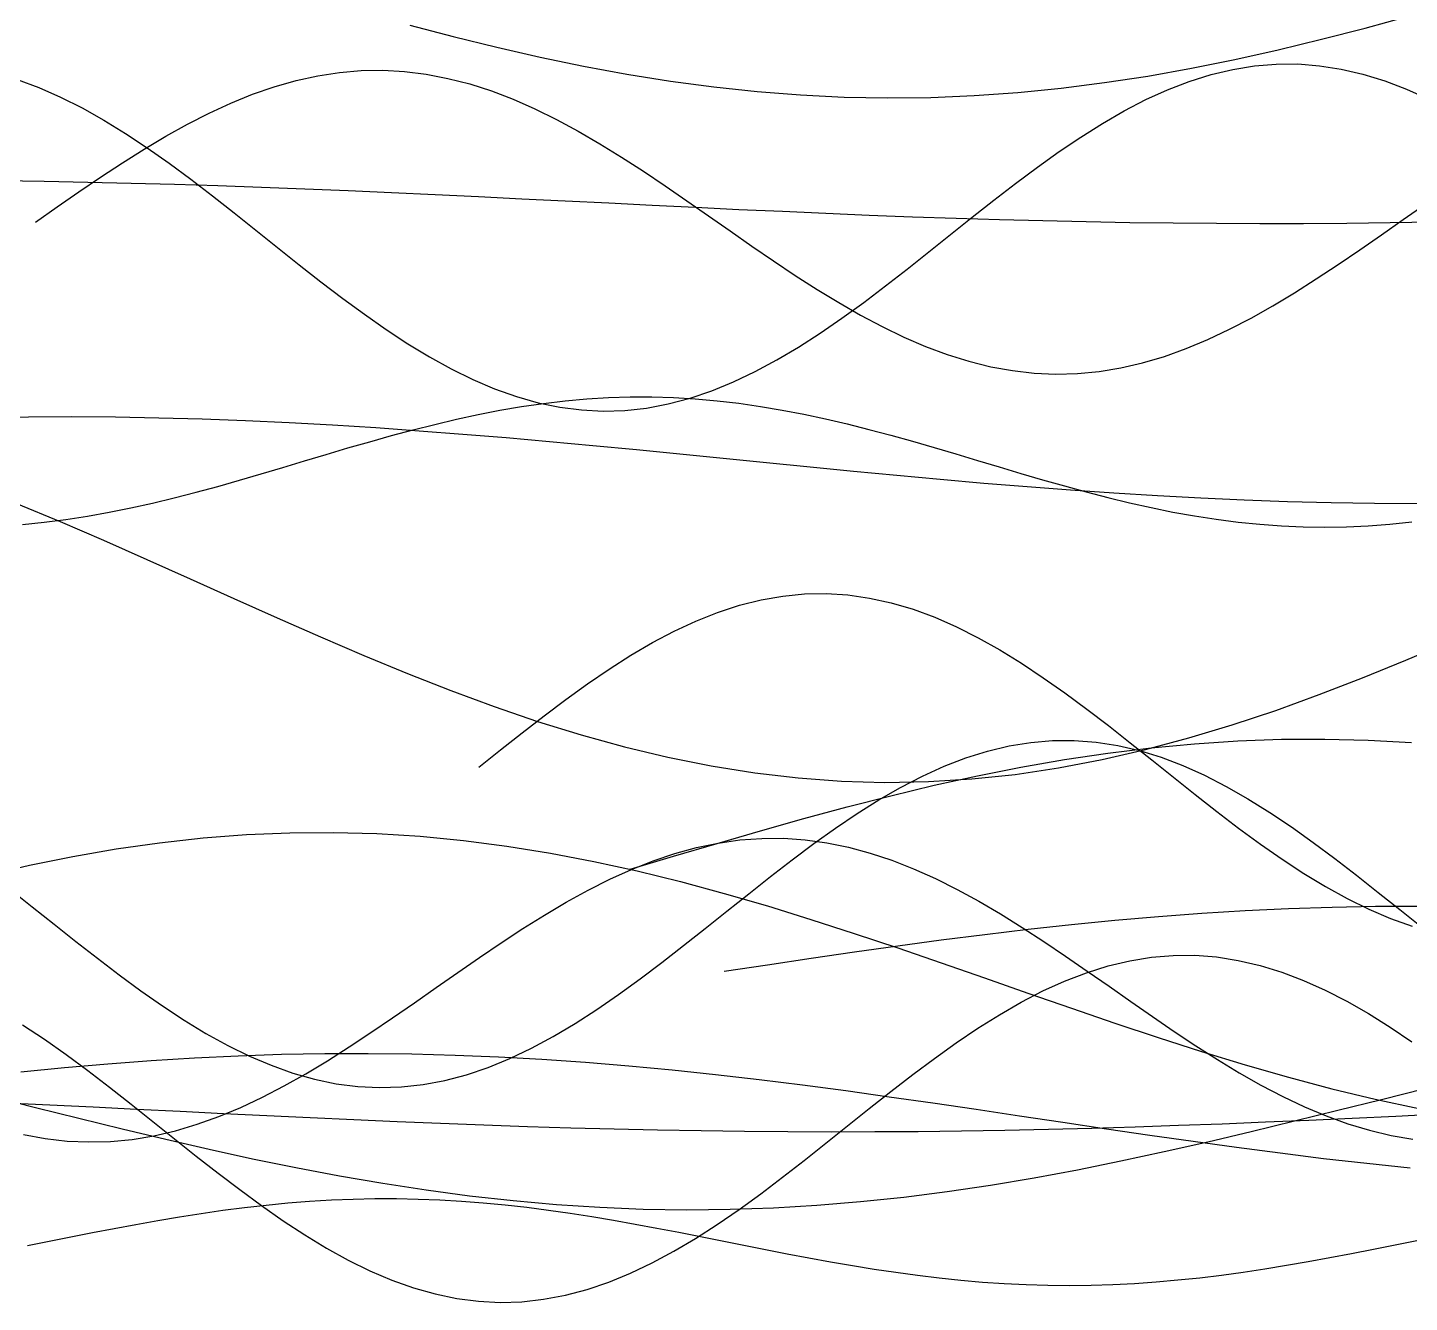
# Model space of a CAD drawing. Header units: metres. Extents: x -249 to 352, y -252 to 258.
# Drawn here: x -182.5 to -118.9, y -9.3 to 49.4 of the extents above; entities that cross this region are included whole.
import ezdxf

# ---------------------------------------------------------------- set-up
doc = ezdxf.new("R2010")
doc.units = ezdxf.units.M

msp = doc.modelspace()

# ---------------------------------------------------------------- linework, layer by layer
for p, q in [((-120.895, 49.402, -433.013), (-118.895, 49.947, -433.013)), ((-164.895, 49.535, -433.013), (-162.895, 49.011, -433.013)), ((-162.895, 49.011, -433.013), (-160.895, 48.519, -433.013)), ((-122.895, 48.886, -433.013), (-120.895, 49.402, -433.013)), ((-160.895, 48.519, -433.013), (-158.895, 48.063, -433.013)), ((-126.895, 47.957, -433.013), (-124.895, 48.402, -433.013)), ((-124.895, 48.402, -433.013), (-122.895, 48.886, -433.013)), ((-158.895, 48.063, -433.013), (-156.895, 47.649, -433.013)), ((-128.895, 47.553, -433.013), (-126.895, 47.957, -433.013)), ((-125.989, 47.663, -433.013), (-124.989, 47.746, -433.013)), ((-124.989, 47.746, -433.013), (-123.989, 47.749, -433.013)), ((-123.989, 47.749, -433.013), (-122.989, 47.672, -433.013)), ((-170.139, 46.988, -433.013), (-169.139, 47.209, -433.013)), ((-169.139, 47.209, -433.013), (-168.139, 47.362, -433.013)), ((-168.139, 47.362, -433.013), (-167.139, 47.446, -433.013)), ((-167.139, 47.446, -433.013), (-166.139, 47.461, -433.013)), ((-166.139, 47.461, -433.013), (-165.139, 47.406, -433.013)), ((-165.139, 47.406, -433.013), (-164.139, 47.281, -433.013)), ((-164.139, 47.281, -433.013), (-163.139, 47.088, -433.013)), ((-156.895, 47.649, -433.013), (-154.895, 47.28, -433.013)), ((-154.895, 47.28, -433.013), (-152.895, 46.96, -433.013)), ((-132.895, 46.889, -433.013), (-130.895, 47.196, -433.013)), ((-130.895, 47.196, -433.013), (-128.895, 47.553, -433.013)), ((-128.989, 46.947, -433.013), (-127.989, 47.261, -433.013)), ((-127.989, 47.261, -433.013), (-126.989, 47.501, -433.013)), ((-126.989, 47.501, -433.013), (-125.989, 47.663, -433.013)), ((-122.989, 47.672, -433.013), (-121.989, 47.516, -433.013)), ((-121.989, 47.516, -433.013), (-120.989, 47.283, -433.013)), ((-120.989, 47.283, -433.013), (-119.989, 46.975, -433.013)), ((-182.989, 47.032, -433.013), (-181.989, 46.663, -433.013)), ((-181.989, 46.663, -433.013), (-180.989, 46.225, -433.013)), ((-172.139, 46.354, -433.013), (-171.139, 46.702, -433.013)), ((-171.139, 46.702, -433.013), (-170.139, 46.988, -433.013)), ((-163.139, 47.088, -433.013), (-162.139, 46.829, -433.013)), ((-162.139, 46.829, -433.013), (-161.139, 46.506, -433.013)), ((-161.139, 46.506, -433.013), (-160.139, 46.123, -433.013)), ((-152.895, 46.96, -433.013), (-150.895, 46.693, -433.013)), ((-150.895, 46.693, -433.013), (-148.895, 46.48, -433.013)), ((-148.895, 46.48, -433.013), (-146.895, 46.325, -433.013)), ((-136.895, 46.436, -433.013), (-134.895, 46.635, -433.013)), ((-134.895, 46.635, -433.013), (-132.895, 46.889, -433.013)), ((-130.989, 46.106, -433.013), (-129.989, 46.561, -433.013)), ((-129.989, 46.561, -433.013), (-128.989, 46.947, -433.013)), ((-119.989, 46.975, -433.013), (-118.989, 46.594, -433.013)), ((-118.989, 46.594, -433.013), (-117.989, 46.145, -433.013)), ((-180.989, 46.225, -433.013), (-179.989, 45.723, -433.013)), ((-174.139, 45.486, -433.013), (-173.139, 45.947, -433.013)), ((-173.139, 45.947, -433.013), (-172.139, 46.354, -433.013)), ((-160.139, 46.123, -433.013), (-159.139, 45.684, -433.013)), ((-146.895, 46.325, -433.013), (-144.895, 46.228, -433.013)), ((-144.895, 46.228, -433.013), (-142.895, 46.19, -433.013)), ((-142.895, 46.19, -433.013), (-140.895, 46.213, -433.013)), ((-140.895, 46.213, -433.013), (-138.895, 46.295, -433.013)), ((-138.895, 46.295, -433.013), (-136.895, 46.436, -433.013)), ((-131.989, 45.589, -433.013), (-130.989, 46.106, -433.013)), ((-179.989, 45.723, -433.013), (-178.989, 45.161, -433.013)), ((-175.139, 44.974, -433.013), (-174.139, 45.486, -433.013)), ((-159.139, 45.684, -433.013), (-158.139, 45.192, -433.013)), ((-158.139, 45.192, -433.013), (-157.139, 44.653, -433.013)), ((-132.989, 45.013, -433.013), (-131.989, 45.589, -433.013)), ((-178.989, 45.161, -433.013), (-177.989, 44.545, -433.013)), ((-176.139, 44.417, -433.013), (-175.139, 44.974, -433.013)), ((-157.139, 44.653, -433.013), (-156.139, 44.073, -433.013)), ((-133.989, 44.385, -433.013), (-132.989, 45.013, -433.013)), ((-177.989, 44.545, -433.013), (-176.989, 43.881, -433.013)), ((-177.139, 43.82, -433.013), (-176.139, 44.417, -433.013)), ((-156.139, 44.073, -433.013), (-155.139, 43.456, -433.013)), ((-134.989, 43.71, -433.013), (-133.989, 44.385, -433.013)), ((-178.139, 43.19, -433.013), (-177.139, 43.82, -433.013)), ((-176.989, 43.881, -433.013), (-175.989, 43.176, -433.013)), ((-155.139, 43.456, -433.013), (-154.139, 42.809, -433.013)), ((-135.989, 42.996, -433.013), (-134.989, 43.71, -433.013)), ((-179.139, 42.533, -433.013), (-178.139, 43.19, -433.013)), ((-175.989, 43.176, -433.013), (-174.989, 42.437, -433.013)), ((-154.139, 42.809, -433.013), (-153.139, 42.139, -433.013)), ((-136.989, 42.249, -433.013), (-135.989, 42.996, -433.013)), ((-183.735, 42.377, -433.013), (-181.735, 42.349, -433.013)), ((-181.735, 42.349, -433.013), (-179.735, 42.312, -433.013)), ((-180.139, 41.855, -433.013), (-179.139, 42.533, -433.013)), ((-179.735, 42.312, -433.013), (-177.735, 42.266, -433.013)), ((-177.735, 42.266, -433.013), (-175.735, 42.212, -433.013)), ((-175.735, 42.212, -433.013), (-173.735, 42.149, -433.013)), ((-174.989, 42.437, -433.013), (-173.989, 41.671, -433.013)), ((-173.735, 42.149, -433.013), (-171.735, 42.079, -433.013)), ((-171.735, 42.079, -433.013), (-169.735, 42.002, -433.013)), ((-153.139, 42.139, -433.013), (-152.139, 41.452, -433.013)), ((-137.989, 41.478, -433.013), (-136.989, 42.249, -433.013)), ((-181.139, 41.163, -433.013), (-180.139, 41.855, -433.013)), ((-173.989, 41.671, -433.013), (-172.989, 40.886, -433.013)), ((-169.735, 42.002, -433.013), (-167.735, 41.919, -433.013)), ((-167.735, 41.919, -433.013), (-165.735, 41.831, -433.013)), ((-165.735, 41.831, -433.013), (-163.735, 41.738, -433.013)), ((-163.735, 41.738, -433.013), (-161.735, 41.642, -433.013)), ((-161.735, 41.642, -433.013), (-159.735, 41.544, -433.013)), ((-159.735, 41.544, -433.013), (-157.735, 41.445, -433.013)), ((-157.735, 41.445, -433.013), (-155.735, 41.345, -433.013)), ((-152.139, 41.452, -433.013), (-151.139, 40.755, -433.013)), ((-138.989, 40.69, -433.013), (-137.989, 41.478, -433.013)), ((-182.139, 40.464, -433.013), (-181.139, 41.163, -433.013)), ((-172.989, 40.886, -433.013), (-171.989, 40.09, -433.013)), ((-155.735, 41.345, -433.013), (-153.735, 41.245, -433.013)), ((-153.735, 41.245, -433.013), (-151.735, 41.148, -433.013)), ((-151.735, 41.148, -433.013), (-149.735, 41.052, -433.013)), ((-151.139, 40.755, -433.013), (-150.139, 40.055, -433.013)), ((-149.735, 41.052, -433.013), (-147.735, 40.961, -433.013)), ((-147.735, 40.961, -433.013), (-145.735, 40.873, -433.013)), ((-145.735, 40.873, -433.013), (-143.735, 40.791, -433.013)), ((-143.735, 40.791, -433.013), (-141.735, 40.715, -433.013)), ((-119.139, 40.582, -433.013), (-118.139, 41.28, -433.013)), ((-141.735, 40.715, -433.013), (-139.735, 40.646, -433.013)), ((-139.989, 39.892, -433.013), (-138.989, 40.69, -433.013)), ((-139.735, 40.646, -433.013), (-137.735, 40.585, -433.013)), ((-137.735, 40.585, -433.013), (-135.735, 40.532, -433.013)), ((-135.735, 40.532, -433.013), (-133.735, 40.487, -433.013)), ((-133.735, 40.487, -433.013), (-131.735, 40.452, -433.013)), ((-131.735, 40.452, -433.013), (-129.735, 40.426, -433.013)), ((-129.735, 40.426, -433.013), (-127.735, 40.409, -433.013)), ((-127.735, 40.409, -433.013), (-125.735, 40.403, -433.013)), ((-125.735, 40.403, -433.013), (-123.735, 40.407, -433.013)), ((-123.735, 40.407, -433.013), (-121.735, 40.421, -433.013)), ((-121.735, 40.421, -433.013), (-119.735, 40.444, -433.013)), ((-120.139, 39.882, -433.013), (-119.139, 40.582, -433.013)), ((-119.735, 40.444, -433.013), (-117.735, 40.477, -433.013)), ((-171.989, 40.09, -433.013), (-170.989, 39.29, -433.013)), ((-150.139, 40.055, -433.013), (-149.139, 39.36, -433.013)), ((-140.989, 39.092, -433.013), (-139.989, 39.892, -433.013)), ((-121.139, 39.189, -433.013), (-120.139, 39.882, -433.013)), ((-170.989, 39.29, -433.013), (-169.989, 38.495, -433.013)), ((-149.139, 39.36, -433.013), (-148.139, 38.675, -433.013)), ((-141.989, 38.3, -433.013), (-140.989, 39.092, -433.013)), ((-122.139, 38.508, -433.013), (-121.139, 39.189, -433.013)), ((-169.989, 38.495, -433.013), (-168.989, 37.713, -433.013)), ((-148.139, 38.675, -433.013), (-147.139, 38.009, -433.013)), ((-142.989, 37.522, -433.013), (-141.989, 38.3, -433.013)), ((-123.139, 37.847, -433.013), (-122.139, 38.508, -433.013)), ((-168.989, 37.713, -433.013), (-167.989, 36.951, -433.013)), ((-147.139, 38.009, -433.013), (-146.139, 37.366, -433.013)), ((-124.139, 37.212, -433.013), (-123.139, 37.847, -433.013)), ((-167.989, 36.951, -433.013), (-166.989, 36.217, -433.013)), ((-146.139, 37.366, -433.013), (-145.139, 36.755, -433.013)), ((-143.989, 36.766, -433.013), (-142.989, 37.522, -433.013)), ((-125.139, 36.609, -433.013), (-124.139, 37.212, -433.013)), ((-145.139, 36.755, -433.013), (-144.139, 36.181, -433.013)), ((-144.989, 36.04, -433.013), (-143.989, 36.766, -433.013)), ((-126.139, 36.045, -433.013), (-125.139, 36.609, -433.013)), ((-166.989, 36.217, -433.013), (-165.989, 35.518, -433.013)), ((-145.989, 35.352, -433.013), (-144.989, 36.04, -433.013)), ((-144.139, 36.181, -433.013), (-143.139, 35.65, -433.013)), ((-143.139, 35.65, -433.013), (-142.139, 35.166, -433.013)), ((-127.139, 35.525, -433.013), (-126.139, 36.045, -433.013)), ((-165.989, 35.518, -433.013), (-164.989, 34.862, -433.013)), ((-146.989, 34.707, -433.013), (-145.989, 35.352, -433.013)), ((-142.139, 35.166, -433.013), (-141.139, 34.736, -433.013)), ((-129.139, 34.638, -433.013), (-128.139, 35.055, -433.013)), ((-128.139, 35.055, -433.013), (-127.139, 35.525, -433.013)), ((-164.989, 34.862, -433.013), (-163.989, 34.255, -433.013)), ((-147.989, 34.113, -433.013), (-146.989, 34.707, -433.013)), ((-141.139, 34.736, -433.013), (-140.139, 34.363, -433.013)), ((-130.139, 34.28, -433.013), (-129.139, 34.638, -433.013)), ((-163.989, 34.255, -433.013), (-162.989, 33.703, -433.013)), ((-148.989, 33.575, -433.013), (-147.989, 34.113, -433.013)), ((-140.139, 34.363, -433.013), (-139.139, 34.051, -433.013)), ((-139.139, 34.051, -433.013), (-138.139, 33.803, -433.013)), ((-138.139, 33.803, -433.013), (-137.139, 33.621, -433.013)), ((-133.139, 33.587, -433.013), (-132.139, 33.752, -433.013)), ((-132.139, 33.752, -433.013), (-131.139, 33.983, -433.013)), ((-131.139, 33.983, -433.013), (-130.139, 34.28, -433.013)), ((-162.989, 33.703, -433.013), (-161.989, 33.211, -433.013)), ((-161.989, 33.211, -433.013), (-160.989, 32.785, -433.013)), ((-150.989, 32.69, -433.013), (-149.989, 33.099, -433.013)), ((-149.989, 33.099, -433.013), (-148.989, 33.575, -433.013)), ((-137.139, 33.621, -433.013), (-136.139, 33.508, -433.013)), ((-136.139, 33.508, -433.013), (-135.139, 33.465, -433.013)), ((-135.139, 33.465, -433.013), (-134.139, 33.491, -433.013)), ((-134.139, 33.491, -433.013), (-133.139, 33.587, -433.013)), ((-160.989, 32.785, -433.013), (-159.989, 32.428, -433.013)), ((-151.989, 32.351, -433.013), (-150.989, 32.69, -433.013)), ((-160.746, 31.793, -433.013), (-159.746, 31.963, -433.013)), ((-159.989, 32.428, -433.013), (-158.989, 32.144, -433.013)), ((-159.746, 31.963, -433.013), (-158.746, 32.108, -433.013)), ((-158.989, 32.144, -433.013), (-157.989, 31.937, -433.013)), ((-158.746, 32.108, -433.013), (-157.746, 32.226, -433.013)), ((-157.989, 31.937, -433.013), (-156.989, 31.808, -433.013)), ((-157.746, 32.226, -433.013), (-156.746, 32.315, -433.013)), ((-156.746, 32.315, -433.013), (-155.746, 32.376, -433.013)), ((-155.746, 32.376, -433.013), (-154.746, 32.407, -433.013)), ((-154.989, 31.788, -433.013), (-153.989, 31.898, -433.013)), ((-154.746, 32.407, -433.013), (-153.746, 32.408, -433.013)), ((-153.989, 31.898, -433.013), (-152.989, 32.086, -433.013)), ((-153.746, 32.408, -433.013), (-152.746, 32.38, -433.013)), ((-152.989, 32.086, -433.013), (-151.989, 32.351, -433.013)), ((-152.746, 32.38, -433.013), (-151.746, 32.321, -433.013)), ((-151.746, 32.321, -433.013), (-150.746, 32.234, -433.013)), ((-150.746, 32.234, -433.013), (-149.746, 32.118, -433.013)), ((-149.746, 32.118, -433.013), (-148.746, 31.975, -433.013)), ((-148.746, 31.975, -433.013), (-147.746, 31.807, -433.013)), ((-184.46, 31.473, -433.013), (-182.46, 31.497, -433.013)), ((-182.46, 31.497, -433.013), (-180.46, 31.502, -433.013)), ((-180.46, 31.502, -433.013), (-178.46, 31.486, -433.013)), ((-178.46, 31.486, -433.013), (-176.46, 31.45, -433.013)), ((-176.46, 31.45, -433.013), (-174.46, 31.395, -433.013)), ((-174.46, 31.395, -433.013), (-172.46, 31.321, -433.013)), ((-172.46, 31.321, -433.013), (-170.46, 31.229, -433.013)), ((-170.46, 31.229, -433.013), (-168.46, 31.119, -433.013)), ((-163.746, 31.147, -433.013), (-162.746, 31.382, -433.013)), ((-162.746, 31.382, -433.013), (-161.746, 31.598, -433.013)), ((-161.746, 31.598, -433.013), (-160.746, 31.793, -433.013)), ((-156.989, 31.808, -433.013), (-155.989, 31.758, -433.013)), ((-155.989, 31.758, -433.013), (-154.989, 31.788, -433.013)), ((-147.746, 31.807, -433.013), (-146.746, 31.615, -433.013)), ((-146.746, 31.615, -433.013), (-145.746, 31.4, -433.013)), ((-145.746, 31.4, -433.013), (-144.746, 31.166, -433.013)), ((-168.46, 31.119, -433.013), (-166.46, 30.994, -433.013)), ((-166.746, 30.346, -433.013), (-165.746, 30.626, -433.013)), ((-166.46, 30.994, -433.013), (-164.46, 30.853, -433.013)), ((-165.746, 30.626, -433.013), (-164.746, 30.894, -433.013)), ((-164.746, 30.894, -433.013), (-163.746, 31.147, -433.013)), ((-164.46, 30.853, -433.013), (-162.46, 30.699, -433.013)), ((-162.46, 30.699, -433.013), (-160.46, 30.533, -433.013)), ((-144.746, 31.166, -433.013), (-143.746, 30.915, -433.013)), ((-143.746, 30.915, -433.013), (-142.746, 30.648, -433.013)), ((-142.746, 30.648, -433.013), (-141.746, 30.369, -433.013)), ((-168.746, 29.761, -433.013), (-167.746, 30.057, -433.013)), ((-167.746, 30.057, -433.013), (-166.746, 30.346, -433.013)), ((-160.46, 30.533, -433.013), (-158.46, 30.357, -433.013)), ((-158.46, 30.357, -433.013), (-156.46, 30.172, -433.013)), ((-156.46, 30.172, -433.013), (-154.46, 29.981, -433.013)), ((-154.46, 29.981, -433.013), (-152.46, 29.785, -433.013)), ((-141.746, 30.369, -433.013), (-140.746, 30.08, -433.013)), ((-140.746, 30.08, -433.013), (-139.746, 29.785, -433.013)), ((-170.746, 29.162, -433.013), (-169.746, 29.462, -433.013)), ((-169.746, 29.462, -433.013), (-168.746, 29.761, -433.013)), ((-152.46, 29.785, -433.013), (-150.46, 29.586, -433.013)), ((-150.46, 29.586, -433.013), (-148.46, 29.386, -433.013)), ((-148.46, 29.386, -433.013), (-146.46, 29.187, -433.013)), ((-139.746, 29.785, -433.013), (-138.746, 29.486, -433.013)), ((-138.746, 29.486, -433.013), (-137.746, 29.186, -433.013)), ((-172.746, 28.573, -433.013), (-171.746, 28.865, -433.013)), ((-171.746, 28.865, -433.013), (-170.746, 29.162, -433.013)), ((-146.46, 29.187, -433.013), (-144.46, 28.991, -433.013)), ((-144.46, 28.991, -433.013), (-142.46, 28.801, -433.013)), ((-142.46, 28.801, -433.013), (-140.46, 28.617, -433.013)), ((-137.746, 29.186, -433.013), (-136.746, 28.889, -433.013)), ((-136.746, 28.889, -433.013), (-135.746, 28.596, -433.013)), ((-175.746, 27.759, -433.013), (-174.746, 28.018, -433.013)), ((-174.746, 28.018, -433.013), (-173.746, 28.29, -433.013)), ((-173.746, 28.29, -433.013), (-172.746, 28.573, -433.013)), ((-140.46, 28.617, -433.013), (-138.46, 28.443, -433.013)), ((-138.46, 28.443, -433.013), (-136.46, 28.279, -433.013)), ((-136.46, 28.279, -433.013), (-134.46, 28.127, -433.013)), ((-135.746, 28.596, -433.013), (-134.746, 28.312, -433.013)), ((-134.746, 28.312, -433.013), (-133.746, 28.039, -433.013)), ((-134.46, 28.127, -433.013), (-132.46, 27.989, -433.013)), ((-133.746, 28.039, -433.013), (-132.746, 27.779, -433.013)), ((-183.008, 27.498, -433.013), (-181.008, 26.666, -433.013)), ((-177.746, 27.295, -433.013), (-176.746, 27.518, -433.013)), ((-176.746, 27.518, -433.013), (-175.746, 27.759, -433.013)), ((-132.746, 27.779, -433.013), (-131.746, 27.536, -433.013)), ((-132.46, 27.989, -433.013), (-130.46, 27.866, -433.013)), ((-131.746, 27.536, -433.013), (-130.746, 27.312, -433.013)), ((-130.46, 27.866, -433.013), (-128.46, 27.759, -433.013)), ((-128.46, 27.759, -433.013), (-126.46, 27.67, -433.013)), ((-126.46, 27.67, -433.013), (-124.46, 27.599, -433.013)), ((-124.46, 27.599, -433.013), (-122.46, 27.547, -433.013)), ((-122.46, 27.547, -433.013), (-120.46, 27.515, -433.013)), ((-120.46, 27.515, -433.013), (-118.46, 27.503, -433.013)), ((-181.746, 26.634, -433.013), (-180.746, 26.761, -433.013)), ((-180.746, 26.761, -433.013), (-179.746, 26.915, -433.013)), ((-179.746, 26.915, -433.013), (-178.746, 27.093, -433.013)), ((-178.746, 27.093, -433.013), (-177.746, 27.295, -433.013)), ((-130.746, 27.312, -433.013), (-129.746, 27.108, -433.013)), ((-129.746, 27.108, -433.013), (-128.746, 26.928, -433.013)), ((-128.746, 26.928, -433.013), (-127.746, 26.772, -433.013)), ((-127.746, 26.772, -433.013), (-126.746, 26.643, -433.013)), ((-182.746, 26.535, -433.013), (-181.746, 26.634, -433.013)), ((-181.008, 26.666, -433.013), (-179.008, 25.805, -433.013)), ((-126.746, 26.643, -433.013), (-125.746, 26.542, -433.013)), ((-125.746, 26.542, -433.013), (-124.746, 26.469, -433.013)), ((-124.746, 26.469, -433.013), (-123.746, 26.425, -433.013)), ((-123.746, 26.425, -433.013), (-122.746, 26.412, -433.013)), ((-122.746, 26.412, -433.013), (-121.746, 26.428, -433.013)), ((-121.746, 26.428, -433.013), (-120.746, 26.474, -433.013)), ((-120.746, 26.474, -433.013), (-119.746, 26.549, -433.013)), ((-119.746, 26.549, -433.013), (-118.746, 26.654, -433.013)), ((-179.008, 25.805, -433.013), (-177.008, 24.922, -433.013)), ((-177.008, 24.922, -433.013), (-175.008, 24.026, -433.013)), ((-175.008, 24.026, -433.013), (-173.008, 23.126, -433.013)), ((-173.008, 23.126, -433.013), (-171.008, 22.232, -433.013)), ((-149.716, 22.808, -433.013), (-148.716, 23.06, -433.013)), ((-148.716, 23.06, -433.013), (-147.716, 23.235, -433.013)), ((-147.716, 23.235, -433.013), (-146.716, 23.331, -433.013)), ((-146.716, 23.331, -433.013), (-145.716, 23.348, -433.013)), ((-145.716, 23.348, -433.013), (-144.716, 23.285, -433.013)), ((-144.716, 23.285, -433.013), (-143.716, 23.142, -433.013)), ((-143.716, 23.142, -433.013), (-142.716, 22.922, -433.013)), ((-142.716, 22.922, -433.013), (-141.716, 22.626, -433.013)), ((-151.716, 22.083, -433.013), (-150.716, 22.481, -433.013)), ((-150.716, 22.481, -433.013), (-149.716, 22.808, -433.013)), ((-141.716, 22.626, -433.013), (-140.716, 22.257, -433.013)), ((-171.008, 22.232, -433.013), (-169.008, 21.352, -433.013)), ((-152.716, 21.618, -433.013), (-151.716, 22.083, -433.013)), ((-140.716, 22.257, -433.013), (-139.716, 21.819, -433.013)), ((-139.716, 21.819, -433.013), (-138.716, 21.317, -433.013)), ((-169.008, 21.352, -433.013), (-167.008, 20.494, -433.013)), ((-154.716, 20.505, -433.013), (-153.716, 21.09, -433.013)), ((-153.716, 21.09, -433.013), (-152.716, 21.618, -433.013)), ((-138.716, 21.317, -433.013), (-137.716, 20.755, -433.013)), ((-119.008, 20.287, -433.013), (-117.008, 21.137, -433.013)), ((-167.008, 20.494, -433.013), (-165.008, 19.669, -433.013)), ((-155.716, 19.868, -433.013), (-154.716, 20.505, -433.013)), ((-137.716, 20.755, -433.013), (-136.716, 20.139, -433.013)), ((-156.716, 19.187, -433.013), (-155.716, 19.868, -433.013)), ((-136.716, 20.139, -433.013), (-135.716, 19.475, -433.013)), ((-121.008, 19.47, -433.013), (-119.008, 20.287, -433.013)), ((-165.008, 19.669, -433.013), (-163.008, 18.883, -433.013)), ((-157.716, 18.467, -433.013), (-156.716, 19.187, -433.013)), ((-135.716, 19.475, -433.013), (-134.716, 18.77, -433.013)), ((-123.008, 18.695, -433.013), (-121.008, 19.47, -433.013)), ((-163.008, 18.883, -433.013), (-161.008, 18.145, -433.013)), ((-158.716, 17.715, -433.013), (-157.716, 18.467, -433.013)), ((-134.716, 18.77, -433.013), (-133.716, 18.031, -433.013)), ((-125.008, 17.97, -433.013), (-123.008, 18.695, -433.013)), ((-161.008, 18.145, -433.013), (-159.008, 17.462, -433.013)), ((-133.716, 18.031, -433.013), (-132.716, 17.265, -433.013)), ((-127.008, 17.302, -433.013), (-125.008, 17.97, -433.013)), ((-159.716, 16.941, -433.013), (-158.716, 17.715, -433.013)), ((-159.008, 17.462, -433.013), (-157.008, 16.84, -433.013)), ((-132.716, 17.265, -433.013), (-131.716, 16.48, -433.013)), ((-129.008, 16.697, -433.013), (-127.008, 17.302, -433.013)), ((-160.716, 16.15, -433.013), (-159.716, 16.941, -433.013)), ((-157.008, 16.84, -433.013), (-155.008, 16.287, -433.013)), ((-136.287, 16.494, -433.013), (-135.287, 16.577, -433.013)), ((-135.287, 16.577, -433.013), (-134.287, 16.58, -433.013)), ((-134.287, 16.58, -433.013), (-133.287, 16.504, -433.013)), ((-131.008, 16.161, -433.013), (-129.008, 16.697, -433.013)), ((-128.746, 16.431, -433.013), (-126.747, 16.563, -433.013)), ((-126.747, 16.563, -433.013), (-124.747, 16.635, -433.013)), ((-124.747, 16.635, -433.013), (-122.747, 16.647, -433.013)), ((-122.747, 16.647, -433.013), (-120.747, 16.6, -433.013)), ((-120.747, 16.6, -433.013), (-118.747, 16.493, -433.013)), ((-161.716, 15.351, -433.013), (-160.716, 16.15, -433.013)), ((-155.008, 16.287, -433.013), (-153.008, 15.807, -433.013)), ((-139.287, 15.778, -433.013), (-138.287, 16.093, -433.013)), ((-138.287, 16.093, -433.013), (-137.287, 16.332, -433.013)), ((-137.287, 16.332, -433.013), (-136.287, 16.494, -433.013)), ((-134.746, 15.699, -433.013), (-132.746, 15.997, -433.013)), ((-133.287, 16.504, -433.013), (-132.287, 16.348, -433.013)), ((-133.008, 15.7, -433.013), (-131.008, 16.161, -433.013)), ((-132.746, 15.997, -433.013), (-130.746, 16.242, -433.013)), ((-132.287, 16.348, -433.013), (-131.287, 16.115, -433.013)), ((-131.716, 16.48, -433.013), (-130.716, 15.684, -433.013)), ((-131.287, 16.115, -433.013), (-130.287, 15.806, -433.013)), ((-130.746, 16.242, -433.013), (-128.746, 16.431, -433.013)), ((-153.008, 15.807, -433.013), (-151.008, 15.406, -433.013)), ((-151.008, 15.406, -433.013), (-149.008, 15.087, -433.013)), ((-141.287, 14.938, -433.013), (-140.287, 15.392, -433.013)), ((-140.287, 15.392, -433.013), (-139.287, 15.778, -433.013)), ((-138.746, 14.954, -433.013), (-136.746, 15.35, -433.013)), ((-137.008, 15.021, -433.013), (-135.008, 15.319, -433.013)), ((-136.746, 15.35, -433.013), (-134.746, 15.699, -433.013)), ((-135.008, 15.319, -433.013), (-133.008, 15.7, -433.013)), ((-130.716, 15.684, -433.013), (-129.716, 14.884, -433.013)), ((-130.287, 15.806, -433.013), (-129.287, 15.426, -433.013)), ((-129.287, 15.426, -433.013), (-128.287, 14.977, -433.013)), ((-149.008, 15.087, -433.013), (-147.008, 14.854, -433.013)), ((-147.008, 14.854, -433.013), (-145.008, 14.708, -433.013)), ((-145.008, 14.708, -433.013), (-143.008, 14.652, -433.013)), ((-143.008, 14.652, -433.013), (-141.008, 14.686, -433.013)), ((-142.287, 14.42, -433.013), (-141.287, 14.938, -433.013)), ((-141.008, 14.686, -433.013), (-139.008, 14.809, -433.013)), ((-140.746, 14.515, -433.013), (-138.746, 14.954, -433.013)), ((-139.008, 14.809, -433.013), (-137.008, 15.021, -433.013)), ((-129.716, 14.884, -433.013), (-128.716, 14.089, -433.013)), ((-128.287, 14.977, -433.013), (-127.287, 14.464, -433.013)), ((-144.746, 13.527, -433.013), (-142.746, 14.038, -433.013)), ((-143.287, 13.845, -433.013), (-142.287, 14.42, -433.013)), ((-142.746, 14.038, -433.013), (-140.746, 14.515, -433.013)), ((-128.716, 14.089, -433.013), (-127.716, 13.307, -433.013)), ((-127.287, 14.464, -433.013), (-126.287, 13.893, -433.013)), ((-146.746, 12.986, -433.013), (-144.746, 13.527, -433.013)), ((-144.287, 13.216, -433.013), (-143.287, 13.845, -433.013)), ((-126.287, 13.893, -433.013), (-125.287, 13.268, -433.013)), ((-148.746, 12.423, -433.013), (-146.746, 12.986, -433.013)), ((-145.287, 12.542, -433.013), (-144.287, 13.216, -433.013)), ((-127.716, 13.307, -433.013), (-126.716, 12.545, -433.013)), ((-125.287, 13.268, -433.013), (-124.287, 12.597, -433.013)), ((-176.421, 11.873, -433.013), (-174.421, 12.094, -433.013)), ((-174.421, 12.094, -433.013), (-172.421, 12.247, -433.013)), ((-172.421, 12.247, -433.013), (-170.421, 12.331, -433.013)), ((-170.421, 12.331, -433.013), (-168.421, 12.346, -433.013)), ((-168.421, 12.346, -433.013), (-166.421, 12.29, -433.013)), ((-166.421, 12.29, -433.013), (-164.421, 12.166, -433.013)), ((-164.421, 12.166, -433.013), (-162.421, 11.973, -433.013)), ((-150.746, 11.842, -433.013), (-148.746, 12.423, -433.013)), ((-146.287, 11.828, -433.013), (-145.287, 12.542, -433.013)), ((-126.716, 12.545, -433.013), (-125.716, 11.811, -433.013)), ((-124.287, 12.597, -433.013), (-123.287, 11.886, -433.013)), ((-180.421, 11.239, -433.013), (-178.421, 11.587, -433.013)), ((-178.421, 11.587, -433.013), (-176.421, 11.873, -433.013)), ((-162.421, 11.973, -433.013), (-160.421, 11.714, -433.013)), ((-160.421, 11.714, -433.013), (-158.421, 11.391, -433.013)), ((-152.746, 11.249, -433.013), (-150.746, 11.842, -433.013)), ((-152.689, 11.372, -433.013), (-151.689, 11.647, -433.013)), ((-151.689, 11.647, -433.013), (-150.689, 11.857, -433.013)), ((-150.689, 11.857, -433.013), (-149.689, 11.998, -433.013)), ((-149.689, 11.998, -433.013), (-148.689, 12.071, -433.013)), ((-148.689, 12.071, -433.013), (-147.689, 12.074, -433.013)), ((-147.689, 12.074, -433.013), (-146.689, 12.007, -433.013)), ((-147.287, 11.081, -433.013), (-146.287, 11.828, -433.013)), ((-146.689, 12.007, -433.013), (-145.689, 11.87, -433.013)), ((-145.689, 11.87, -433.013), (-144.689, 11.666, -433.013)), ((-144.689, 11.666, -433.013), (-143.689, 11.396, -433.013)), ((-125.716, 11.811, -433.013), (-124.716, 11.113, -433.013)), ((-123.287, 11.886, -433.013), (-122.287, 11.142, -433.013)), ((-184.421, 10.37, -433.013), (-182.421, 10.832, -433.013)), ((-182.421, 10.832, -433.013), (-180.421, 11.239, -433.013)), ((-158.421, 11.391, -433.013), (-156.421, 11.008, -433.013)), ((-156.421, 11.008, -433.013), (-154.421, 10.569, -433.013)), ((-154.746, 10.65, -433.013), (-152.746, 11.249, -433.013)), ((-154.689, 10.637, -433.013), (-153.689, 11.034, -433.013)), ((-153.689, 11.034, -433.013), (-152.689, 11.372, -433.013)), ((-148.287, 10.31, -433.013), (-147.287, 11.081, -433.013)), ((-143.689, 11.396, -433.013), (-142.689, 11.063, -433.013)), ((-142.689, 11.063, -433.013), (-141.689, 10.671, -433.013)), ((-124.716, 11.113, -433.013), (-123.716, 10.456, -433.013)), ((-122.287, 11.142, -433.013), (-121.287, 10.372, -433.013)), ((-155.689, 10.184, -433.013), (-154.689, 10.637, -433.013)), ((-154.421, 10.569, -433.013), (-152.421, 10.077, -433.013)), ((-149.287, 9.521, -433.013), (-148.287, 10.31, -433.013)), ((-141.689, 10.671, -433.013), (-140.689, 10.222, -433.013)), ((-140.689, 10.222, -433.013), (-139.689, 9.722, -433.013)), ((-123.716, 10.456, -433.013), (-122.716, 9.849, -433.013)), ((-121.287, 10.372, -433.013), (-120.287, 9.584, -433.013)), ((-183.287, 9.718, -433.013), (-182.287, 8.921, -433.013)), ((-157.689, 9.13, -433.013), (-156.689, 9.68, -433.013)), ((-156.689, 9.68, -433.013), (-155.689, 10.184, -433.013)), ((-152.421, 10.077, -433.013), (-150.421, 9.538, -433.013)), ((-139.689, 9.722, -433.013), (-138.689, 9.176, -433.013)), ((-122.716, 9.849, -433.013), (-121.716, 9.297, -433.013)), ((-120.287, 9.584, -433.013), (-119.287, 8.787, -433.013)), ((-182.287, 8.921, -433.013), (-181.287, 8.122, -433.013)), ((-158.689, 8.54, -433.013), (-157.689, 9.13, -433.013)), ((-150.421, 9.538, -433.013), (-148.421, 8.957, -433.013)), ((-150.287, 8.723, -433.013), (-149.287, 9.521, -433.013)), ((-148.421, 8.957, -433.013), (-146.421, 8.34, -433.013)), ((-138.689, 9.176, -433.013), (-137.689, 8.588, -433.013)), ((-122.416, 8.907, -433.013), (-120.416, 8.943, -433.013)), ((-121.716, 9.297, -433.013), (-120.716, 8.805, -433.013)), ((-120.416, 8.943, -433.013), (-118.416, 8.95, -433.013)), ((-159.689, 7.915, -433.013), (-158.689, 8.54, -433.013)), ((-151.287, 7.924, -433.013), (-150.287, 8.723, -433.013)), ((-146.421, 8.34, -433.013), (-144.421, 7.694, -433.013)), ((-137.689, 8.588, -433.013), (-136.689, 7.966, -433.013)), ((-134.416, 8.103, -433.013), (-132.416, 8.301, -433.013)), ((-132.416, 8.301, -433.013), (-130.416, 8.475, -433.013)), ((-130.416, 8.475, -433.013), (-128.416, 8.625, -433.013)), ((-128.416, 8.625, -433.013), (-126.416, 8.747, -433.013)), ((-126.416, 8.747, -433.013), (-124.416, 8.842, -433.013)), ((-124.416, 8.842, -433.013), (-122.416, 8.907, -433.013)), ((-120.716, 8.805, -433.013), (-119.716, 8.379, -433.013)), ((-119.716, 8.379, -433.013), (-118.716, 8.022, -433.013)), ((-119.287, 8.787, -433.013), (-118.287, 7.988, -433.013)), ((-181.287, 8.122, -433.013), (-180.287, 7.327, -433.013)), ((-160.689, 7.262, -433.013), (-159.689, 7.915, -433.013)), ((-152.287, 7.131, -433.013), (-151.287, 7.924, -433.013)), ((-144.421, 7.694, -433.013), (-142.421, 7.023, -433.013)), ((-140.416, 7.389, -433.013), (-138.416, 7.645, -433.013)), ((-138.416, 7.645, -433.013), (-136.416, 7.884, -433.013)), ((-136.689, 7.966, -433.013), (-135.689, 7.315, -433.013)), ((-136.416, 7.884, -433.013), (-134.416, 8.103, -433.013)), ((-180.287, 7.327, -433.013), (-179.287, 6.544, -433.013)), ((-161.689, 6.587, -433.013), (-160.689, 7.262, -433.013)), ((-153.287, 6.353, -433.013), (-152.287, 7.131, -433.013)), ((-144.416, 6.838, -433.013), (-142.416, 7.119, -433.013)), ((-142.421, 7.023, -433.013), (-140.421, 6.337, -433.013)), ((-142.416, 7.119, -433.013), (-140.416, 7.389, -433.013)), ((-135.689, 7.315, -433.013), (-134.689, 6.641, -433.013)), ((-179.287, 6.544, -433.013), (-178.287, 5.782, -433.013)), ((-162.689, 5.897, -433.013), (-161.689, 6.587, -433.013)), ((-148.416, 6.25, -433.013), (-146.416, 6.547, -433.013)), ((-146.416, 6.547, -433.013), (-144.416, 6.838, -433.013)), ((-134.689, 6.641, -433.013), (-133.689, 5.952, -433.013)), ((-132.733, 6.196, -433.013), (-131.733, 6.436, -433.013)), ((-131.733, 6.436, -433.013), (-130.733, 6.598, -433.013)), ((-130.733, 6.598, -433.013), (-129.733, 6.681, -433.013)), ((-129.733, 6.681, -433.013), (-128.733, 6.684, -433.013)), ((-128.733, 6.684, -433.013), (-127.733, 6.607, -433.013)), ((-127.733, 6.607, -433.013), (-126.733, 6.451, -433.013)), ((-126.733, 6.451, -433.013), (-125.733, 6.218, -433.013)), ((-178.287, 5.782, -433.013), (-177.287, 5.049, -433.013)), ((-163.689, 5.199, -433.013), (-162.689, 5.897, -433.013)), ((-154.287, 5.598, -433.013), (-153.287, 6.353, -433.013)), ((-150.416, 5.951, -433.013), (-148.416, 6.25, -433.013)), ((-140.421, 6.337, -433.013), (-138.421, 5.64, -433.013)), ((-134.733, 5.496, -433.013), (-133.733, 5.882, -433.013)), ((-133.733, 5.882, -433.013), (-132.733, 6.196, -433.013)), ((-133.689, 5.952, -433.013), (-132.689, 5.255, -433.013)), ((-125.733, 6.218, -433.013), (-124.733, 5.91, -433.013)), ((-124.733, 5.91, -433.013), (-123.733, 5.529, -433.013)), ((-164.689, 4.499, -433.013), (-163.689, 5.199, -433.013)), ((-155.287, 4.872, -433.013), (-154.287, 5.598, -433.013)), ((-138.421, 5.64, -433.013), (-136.421, 4.94, -433.013)), ((-135.733, 5.042, -433.013), (-134.733, 5.496, -433.013)), ((-132.689, 5.255, -433.013), (-131.689, 4.555, -433.013)), ((-123.733, 5.529, -433.013), (-122.733, 5.08, -433.013)), ((-177.287, 5.049, -433.013), (-176.287, 4.35, -433.013)), ((-165.689, 3.806, -433.013), (-164.689, 4.499, -433.013)), ((-156.287, 4.183, -433.013), (-155.287, 4.872, -433.013)), ((-137.733, 3.948, -433.013), (-136.733, 4.524, -433.013)), ((-136.733, 4.524, -433.013), (-135.733, 5.042, -433.013)), ((-136.421, 4.94, -433.013), (-134.421, 4.244, -433.013)), ((-131.689, 4.555, -433.013), (-130.689, 3.861, -433.013)), ((-122.733, 5.08, -433.013), (-121.733, 4.567, -433.013)), ((-121.733, 4.567, -433.013), (-120.733, 3.996, -433.013)), ((-176.287, 4.35, -433.013), (-175.287, 3.694, -433.013)), ((-157.287, 3.539, -433.013), (-156.287, 4.183, -433.013)), ((-138.733, 3.32, -433.013), (-137.733, 3.948, -433.013)), ((-134.421, 4.244, -433.013), (-132.421, 3.56, -433.013)), ((-130.689, 3.861, -433.013), (-129.689, 3.179, -433.013)), ((-120.733, 3.996, -433.013), (-119.733, 3.372, -433.013)), ((-182.733, 3.48, -433.013), (-181.733, 2.816, -433.013)), ((-175.287, 3.694, -433.013), (-174.287, 3.087, -433.013)), ((-166.689, 3.125, -433.013), (-165.689, 3.806, -433.013)), ((-158.287, 2.944, -433.013), (-157.287, 3.539, -433.013)), ((-139.733, 2.645, -433.013), (-138.733, 3.32, -433.013)), ((-132.421, 3.56, -433.013), (-130.421, 2.893, -433.013)), ((-119.733, 3.372, -433.013), (-118.733, 2.7, -433.013)), ((-181.733, 2.816, -433.013), (-180.733, 2.111, -433.013)), ((-174.287, 3.087, -433.013), (-173.287, 2.534, -433.013)), ((-167.689, 2.464, -433.013), (-166.689, 3.125, -433.013)), ((-159.287, 2.407, -433.013), (-158.287, 2.944, -433.013)), ((-140.733, 1.931, -433.013), (-139.733, 2.645, -433.013)), ((-130.421, 2.893, -433.013), (-128.421, 2.251, -433.013)), ((-129.689, 3.179, -433.013), (-128.689, 2.516, -433.013)), ((-180.733, 2.111, -433.013), (-179.733, 1.372, -433.013)), ((-176.81, 1.839, -433.013), (-174.81, 1.961, -433.013)), ((-174.81, 1.961, -433.013), (-172.81, 2.056, -433.013)), ((-173.287, 2.534, -433.013), (-172.287, 2.043, -433.013)), ((-172.81, 2.056, -433.013), (-170.81, 2.121, -433.013)), ((-172.287, 2.043, -433.013), (-171.287, 1.616, -433.013)), ((-170.81, 2.121, -433.013), (-168.81, 2.158, -433.013)), ((-168.81, 2.158, -433.013), (-166.81, 2.164, -433.013)), ((-168.689, 1.829, -433.013), (-167.689, 2.464, -433.013)), ((-166.81, 2.164, -433.013), (-164.81, 2.14, -433.013)), ((-164.81, 2.14, -433.013), (-162.81, 2.087, -433.013)), ((-162.81, 2.087, -433.013), (-160.81, 2.004, -433.013)), ((-161.287, 1.521, -433.013), (-160.287, 1.931, -433.013)), ((-160.81, 2.004, -433.013), (-158.81, 1.893, -433.013)), ((-160.287, 1.931, -433.013), (-159.287, 2.407, -433.013)), ((-141.733, 1.185, -433.013), (-140.733, 1.931, -433.013)), ((-128.689, 2.516, -433.013), (-127.689, 1.878, -433.013)), ((-128.421, 2.251, -433.013), (-126.421, 1.64, -433.013)), ((-182.81, 1.317, -433.013), (-180.81, 1.515, -433.013)), ((-180.81, 1.515, -433.013), (-178.81, 1.689, -433.013)), ((-179.733, 1.372, -433.013), (-178.733, 0.606, -433.013)), ((-178.81, 1.689, -433.013), (-176.81, 1.839, -433.013)), ((-171.287, 1.616, -433.013), (-170.287, 1.259, -433.013)), ((-169.689, 1.226, -433.013), (-168.689, 1.829, -433.013)), ((-162.287, 1.182, -433.013), (-161.287, 1.521, -433.013)), ((-158.81, 1.893, -433.013), (-156.81, 1.755, -433.013)), ((-156.81, 1.755, -433.013), (-154.81, 1.591, -433.013)), ((-154.81, 1.591, -433.013), (-152.81, 1.402, -433.013)), ((-152.81, 1.402, -433.013), (-150.81, 1.191, -433.013)), ((-127.689, 1.878, -433.013), (-126.689, 1.273, -433.013)), ((-126.421, 1.64, -433.013), (-124.421, 1.066, -433.013)), ((-171.689, 0.142, -433.013), (-170.689, 0.662, -433.013)), ((-170.689, 0.662, -433.013), (-169.689, 1.226, -433.013)), ((-170.287, 1.259, -433.013), (-169.287, 0.976, -433.013)), ((-169.287, 0.976, -433.013), (-168.287, 0.769, -433.013)), ((-168.287, 0.769, -433.013), (-167.287, 0.639, -433.013)), ((-167.287, 0.639, -433.013), (-166.287, 0.589, -433.013)), ((-165.287, 0.619, -433.013), (-164.287, 0.729, -433.013)), ((-164.287, 0.729, -433.013), (-163.287, 0.917, -433.013)), ((-163.287, 0.917, -433.013), (-162.287, 1.182, -433.013)), ((-150.81, 1.191, -433.013), (-148.81, 0.96, -433.013)), ((-148.81, 0.96, -433.013), (-146.81, 0.712, -433.013)), ((-146.81, 0.712, -433.013), (-144.81, 0.447, -433.013)), ((-142.733, 0.413, -433.013), (-141.733, 1.185, -433.013)), ((-126.689, 1.273, -433.013), (-125.689, 0.706, -433.013)), ((-125.689, 0.706, -433.013), (-124.689, 0.182, -433.013)), ((-124.421, 1.066, -433.013), (-122.421, 0.534, -433.013)), ((-184.141, 0.17, -433.013), (-182.141, -0.33, -433.013)), ((-178.733, 0.606, -433.013), (-177.733, -0.179, -433.013)), ((-172.689, -0.328, -433.013), (-171.689, 0.142, -433.013)), ((-166.287, 0.589, -433.013), (-165.287, 0.619, -433.013)), ((-144.81, 0.447, -433.013), (-142.81, 0.17, -433.013)), ((-143.733, -0.375, -433.013), (-142.733, 0.413, -433.013)), ((-142.81, 0.17, -433.013), (-140.81, -0.117, -433.013)), ((-124.689, 0.182, -433.013), (-123.689, -0.293, -433.013)), ((-122.421, 0.534, -433.013), (-120.421, 0.051, -433.013)), ((-122.141, -0.453, -433.013), (-120.141, 0.046, -433.013)), ((-120.421, 0.051, -433.013), (-118.421, -0.379, -433.013)), ((-120.141, 0.046, -433.013), (-118.141, 0.545, -433.013)), ((-183.48, -0.109, -433.013), (-181.48, -0.205, -433.013)), ((-182.141, -0.33, -433.013), (-180.141, -0.826, -433.013)), ((-181.48, -0.205, -433.013), (-179.48, -0.303, -433.013)), ((-179.48, -0.303, -433.013), (-177.48, -0.403, -433.013)), ((-177.733, -0.179, -433.013), (-176.733, -0.975, -433.013)), ((-177.48, -0.403, -433.013), (-175.48, -0.503, -433.013)), ((-175.48, -0.503, -433.013), (-173.48, -0.602, -433.013)), ((-173.689, -0.745, -433.013), (-172.689, -0.328, -433.013)), ((-173.48, -0.602, -433.013), (-171.48, -0.7, -433.013)), ((-144.733, -1.173, -433.013), (-143.733, -0.375, -433.013)), ((-140.81, -0.117, -433.013), (-138.81, -0.412, -433.013)), ((-138.81, -0.412, -433.013), (-136.81, -0.71, -433.013)), ((-124.141, -0.949, -433.013), (-122.141, -0.453, -433.013)), ((-123.689, -0.293, -433.013), (-122.689, -0.714, -433.013)), ((-119.48, -0.724, -433.013), (-117.48, -0.626, -433.013)), ((-180.141, -0.826, -433.013), (-178.141, -1.315, -433.013)), ((-176.733, -0.975, -433.013), (-175.733, -1.775, -433.013)), ((-175.689, -1.4, -433.013), (-174.689, -1.103, -433.013)), ((-174.689, -1.103, -433.013), (-173.689, -0.745, -433.013)), ((-171.48, -0.7, -433.013), (-169.48, -0.795, -433.013)), ((-169.48, -0.795, -433.013), (-167.48, -0.887, -433.013)), ((-167.48, -0.887, -433.013), (-165.48, -0.974, -433.013)), ((-165.48, -0.974, -433.013), (-163.48, -1.056, -433.013)), ((-163.48, -1.056, -433.013), (-161.48, -1.132, -433.013)), ((-161.48, -1.132, -433.013), (-159.48, -1.201, -433.013)), ((-159.48, -1.201, -433.013), (-157.48, -1.262, -433.013)), ((-157.48, -1.262, -433.013), (-155.48, -1.316, -433.013)), ((-145.733, -1.972, -433.013), (-144.733, -1.173, -433.013)), ((-136.81, -0.71, -433.013), (-134.81, -1.01, -433.013)), ((-134.81, -1.01, -433.013), (-132.81, -1.308, -433.013)), ((-133.48, -1.276, -433.013), (-131.48, -1.217, -433.013)), ((-131.48, -1.217, -433.013), (-129.48, -1.15, -433.013)), ((-129.48, -1.15, -433.013), (-127.48, -1.075, -433.013)), ((-127.48, -1.075, -433.013), (-125.48, -0.995, -433.013)), ((-126.141, -1.435, -433.013), (-124.141, -0.949, -433.013)), ((-125.48, -0.995, -433.013), (-123.48, -0.909, -433.013)), ((-123.48, -0.909, -433.013), (-121.48, -0.818, -433.013)), ((-122.689, -0.714, -433.013), (-121.689, -1.077, -433.013)), ((-121.689, -1.077, -433.013), (-120.689, -1.378, -433.013)), ((-121.48, -0.818, -433.013), (-119.48, -0.724, -433.013)), ((-182.689, -1.58, -433.013), (-181.689, -1.762, -433.013)), ((-181.689, -1.762, -433.013), (-180.689, -1.875, -433.013)), ((-180.689, -1.875, -433.013), (-179.689, -1.918, -433.013)), ((-179.689, -1.918, -433.013), (-178.689, -1.892, -433.013)), ((-178.689, -1.892, -433.013), (-177.689, -1.796, -433.013)), ((-178.141, -1.315, -433.013), (-176.141, -1.792, -433.013)), ((-177.689, -1.796, -433.013), (-176.689, -1.631, -433.013)), ((-176.689, -1.631, -433.013), (-175.689, -1.4, -433.013)), ((-176.141, -1.792, -433.013), (-174.141, -2.25, -433.013)), ((-175.733, -1.775, -433.013), (-174.733, -2.57, -433.013)), ((-155.48, -1.316, -433.013), (-153.48, -1.36, -433.013)), ((-153.48, -1.36, -433.013), (-151.48, -1.396, -433.013)), ((-151.48, -1.396, -433.013), (-149.48, -1.422, -433.013)), ((-149.48, -1.422, -433.013), (-147.48, -1.438, -433.013)), ((-147.48, -1.438, -433.013), (-145.48, -1.444, -433.013)), ((-145.48, -1.444, -433.013), (-143.48, -1.44, -433.013)), ((-143.48, -1.44, -433.013), (-141.48, -1.427, -433.013)), ((-141.48, -1.427, -433.013), (-139.48, -1.403, -433.013)), ((-139.48, -1.403, -433.013), (-137.48, -1.37, -433.013)), ((-137.48, -1.37, -433.013), (-135.48, -1.328, -433.013)), ((-135.48, -1.328, -433.013), (-133.48, -1.276, -433.013)), ((-132.81, -1.308, -433.013), (-130.81, -1.602, -433.013)), ((-130.81, -1.602, -433.013), (-128.81, -1.887, -433.013)), ((-130.141, -2.361, -433.013), (-128.141, -1.907, -433.013)), ((-128.81, -1.887, -433.013), (-126.81, -2.163, -433.013)), ((-128.141, -1.907, -433.013), (-126.141, -1.435, -433.013)), ((-120.689, -1.378, -433.013), (-119.689, -1.615, -433.013)), ((-119.689, -1.615, -433.013), (-118.689, -1.785, -433.013)), ((-174.141, -2.25, -433.013), (-172.141, -2.687, -433.013)), ((-146.733, -2.765, -433.013), (-145.733, -1.972, -433.013)), ((-132.141, -2.791, -433.013), (-130.141, -2.361, -433.013)), ((-126.81, -2.163, -433.013), (-124.81, -2.424, -433.013)), ((-124.81, -2.424, -433.013), (-122.81, -2.671, -433.013)), ((-174.733, -2.57, -433.013), (-173.733, -3.352, -433.013)), ((-172.141, -2.687, -433.013), (-170.141, -3.097, -433.013)), ((-170.141, -3.097, -433.013), (-168.141, -3.477, -433.013)), ((-147.733, -3.543, -433.013), (-146.733, -2.765, -433.013)), ((-134.141, -3.194, -433.013), (-132.141, -2.791, -433.013)), ((-122.81, -2.671, -433.013), (-120.81, -2.898, -433.013)), ((-120.81, -2.898, -433.013), (-118.81, -3.105, -433.013)), ((-173.733, -3.352, -433.013), (-172.733, -4.114, -433.013)), ((-168.141, -3.477, -433.013), (-166.141, -3.822, -433.013)), ((-148.733, -4.299, -433.013), (-147.733, -3.543, -433.013)), ((-138.141, -3.902, -433.013), (-136.141, -3.565, -433.013)), ((-136.141, -3.565, -433.013), (-134.141, -3.194, -433.013)), ((-172.733, -4.114, -433.013), (-171.733, -4.848, -433.013)), ((-166.141, -3.822, -433.013), (-164.141, -4.129, -433.013)), ((-164.141, -4.129, -433.013), (-162.141, -4.396, -433.013)), ((-162.141, -4.396, -433.013), (-160.141, -4.619, -433.013)), ((-149.733, -5.025, -433.013), (-148.733, -4.299, -433.013)), ((-144.141, -4.667, -433.013), (-142.141, -4.455, -433.013)), ((-142.141, -4.455, -433.013), (-140.141, -4.199, -433.013)), ((-140.141, -4.199, -433.013), (-138.141, -3.902, -433.013)), ((-174.511, -5.21, -433.013), (-173.511, -5.066, -433.013)), ((-173.511, -5.066, -433.013), (-172.511, -4.936, -433.013)), ((-172.511, -4.936, -433.013), (-171.511, -4.823, -433.013)), ((-171.733, -4.848, -433.013), (-170.733, -5.546, -433.013)), ((-171.511, -4.823, -433.013), (-170.511, -4.726, -433.013)), ((-170.511, -4.726, -433.013), (-169.511, -4.648, -433.013)), ((-169.511, -4.648, -433.013), (-168.511, -4.588, -433.013)), ((-168.511, -4.588, -433.013), (-167.511, -4.547, -433.013)), ((-167.511, -4.547, -433.013), (-166.511, -4.526, -433.013)), ((-166.511, -4.526, -433.013), (-165.511, -4.526, -433.013)), ((-165.511, -4.526, -433.013), (-164.511, -4.545, -433.013)), ((-164.511, -4.545, -433.013), (-163.511, -4.584, -433.013)), ((-163.511, -4.584, -433.013), (-162.511, -4.642, -433.013)), ((-162.511, -4.642, -433.013), (-161.511, -4.719, -433.013)), ((-161.511, -4.719, -433.013), (-160.511, -4.814, -433.013)), ((-160.511, -4.814, -433.013), (-159.511, -4.927, -433.013)), ((-160.141, -4.619, -433.013), (-158.141, -4.796, -433.013)), ((-159.511, -4.927, -433.013), (-158.511, -5.055, -433.013)), ((-158.511, -5.055, -433.013), (-157.511, -5.198, -433.013)), ((-158.141, -4.796, -433.013), (-156.141, -4.925, -433.013)), ((-156.141, -4.925, -433.013), (-154.141, -5.006, -433.013)), ((-154.141, -5.006, -433.013), (-152.141, -5.037, -433.013)), ((-152.141, -5.037, -433.013), (-150.141, -5.019, -433.013)), ((-150.733, -5.713, -433.013), (-149.733, -5.025, -433.013)), ((-150.141, -5.019, -433.013), (-148.141, -4.95, -433.013)), ((-148.141, -4.95, -433.013), (-146.141, -4.832, -433.013)), ((-146.141, -4.832, -433.013), (-144.141, -4.667, -433.013)), ((-178.511, -5.9, -433.013), (-177.511, -5.714, -433.013)), ((-177.511, -5.714, -433.013), (-176.511, -5.535, -433.013)), ((-176.511, -5.535, -433.013), (-175.511, -5.367, -433.013)), ((-175.511, -5.367, -433.013), (-174.511, -5.21, -433.013)), ((-170.733, -5.546, -433.013), (-169.733, -6.203, -433.013)), ((-157.511, -5.198, -433.013), (-156.511, -5.354, -433.013)), ((-156.511, -5.354, -433.013), (-155.511, -5.521, -433.013)), ((-155.511, -5.521, -433.013), (-154.511, -5.699, -433.013)), ((-154.511, -5.699, -433.013), (-153.511, -5.885, -433.013)), ((-151.733, -6.358, -433.013), (-150.733, -5.713, -433.013)), ((-181.511, -6.49, -433.013), (-180.511, -6.29, -433.013)), ((-180.511, -6.29, -433.013), (-179.511, -6.093, -433.013)), ((-179.511, -6.093, -433.013), (-178.511, -5.9, -433.013)), ((-169.733, -6.203, -433.013), (-168.733, -6.81, -433.013)), ((-153.511, -5.885, -433.013), (-152.511, -6.078, -433.013)), ((-152.733, -6.952, -433.013), (-151.733, -6.358, -433.013)), ((-152.511, -6.078, -433.013), (-151.511, -6.275, -433.013)), ((-151.511, -6.275, -433.013), (-150.511, -6.474, -433.013)), ((-182.511, -6.69, -433.013), (-181.511, -6.49, -433.013)), ((-168.733, -6.81, -433.013), (-167.733, -7.362, -433.013)), ((-153.733, -7.49, -433.013), (-152.733, -6.952, -433.013)), ((-150.511, -6.474, -433.013), (-149.511, -6.674, -433.013)), ((-149.511, -6.674, -433.013), (-148.511, -6.872, -433.013)), ((-148.511, -6.872, -433.013), (-147.511, -7.067, -433.013)), ((-121.511, -7.05, -433.013), (-120.511, -6.855, -433.013)), ((-120.511, -6.855, -433.013), (-119.511, -6.656, -433.013)), ((-119.511, -6.656, -433.013), (-118.511, -6.456, -433.013)), ((-167.733, -7.362, -433.013), (-166.733, -7.854, -433.013)), ((-154.733, -7.966, -433.013), (-153.733, -7.49, -433.013)), ((-147.511, -7.067, -433.013), (-146.511, -7.256, -433.013)), ((-146.511, -7.256, -433.013), (-145.511, -7.439, -433.013)), ((-145.511, -7.439, -433.013), (-144.511, -7.612, -433.013)), ((-144.511, -7.612, -433.013), (-143.511, -7.774, -433.013)), ((-125.511, -7.76, -433.013), (-124.511, -7.597, -433.013)), ((-124.511, -7.597, -433.013), (-123.511, -7.423, -433.013)), ((-123.511, -7.423, -433.013), (-122.511, -7.24, -433.013)), ((-122.511, -7.24, -433.013), (-121.511, -7.05, -433.013)), ((-166.733, -7.854, -433.013), (-165.733, -8.28, -433.013)), ((-155.733, -8.375, -433.013), (-154.733, -7.966, -433.013)), ((-143.511, -7.774, -433.013), (-142.511, -7.923, -433.013)), ((-142.511, -7.923, -433.013), (-141.511, -8.059, -433.013)), ((-141.511, -8.059, -433.013), (-140.511, -8.179, -433.013)), ((-140.511, -8.179, -433.013), (-139.511, -8.283, -433.013)), ((-130.511, -8.362, -433.013), (-129.511, -8.274, -433.013)), ((-129.511, -8.274, -433.013), (-128.511, -8.169, -433.013)), ((-128.511, -8.169, -433.013), (-127.511, -8.047, -433.013)), ((-127.511, -8.047, -433.013), (-126.511, -7.911, -433.013)), ((-126.511, -7.911, -433.013), (-125.511, -7.76, -433.013)), ((-165.733, -8.28, -433.013), (-164.733, -8.637, -433.013)), ((-164.733, -8.637, -433.013), (-163.733, -8.921, -433.013)), ((-157.733, -8.979, -433.013), (-156.733, -8.714, -433.013)), ((-156.733, -8.714, -433.013), (-155.733, -8.375, -433.013)), ((-139.511, -8.283, -433.013), (-138.511, -8.369, -433.013)), ((-138.511, -8.369, -433.013), (-137.511, -8.437, -433.013)), ((-137.511, -8.437, -433.013), (-136.511, -8.485, -433.013)), ((-136.511, -8.485, -433.013), (-135.511, -8.514, -433.013)), ((-135.511, -8.514, -433.013), (-134.511, -8.523, -433.013)), ((-134.511, -8.523, -433.013), (-133.511, -8.513, -433.013)), ((-133.511, -8.513, -433.013), (-132.511, -8.482, -433.013)), ((-132.511, -8.482, -433.013), (-131.511, -8.432, -433.013)), ((-131.511, -8.432, -433.013), (-130.511, -8.362, -433.013)), ((-163.733, -8.921, -433.013), (-162.733, -9.128, -433.013)), ((-162.733, -9.128, -433.013), (-161.733, -9.257, -433.013)), ((-161.733, -9.257, -433.013), (-160.733, -9.307, -433.013)), ((-160.733, -9.307, -433.013), (-159.733, -9.277, -433.013)), ((-159.733, -9.277, -433.013), (-158.733, -9.167, -433.013)), ((-158.733, -9.167, -433.013), (-157.733, -8.979, -433.013))]:
    msp.add_line(p, q)

doc.saveas('drawing.dxf')
